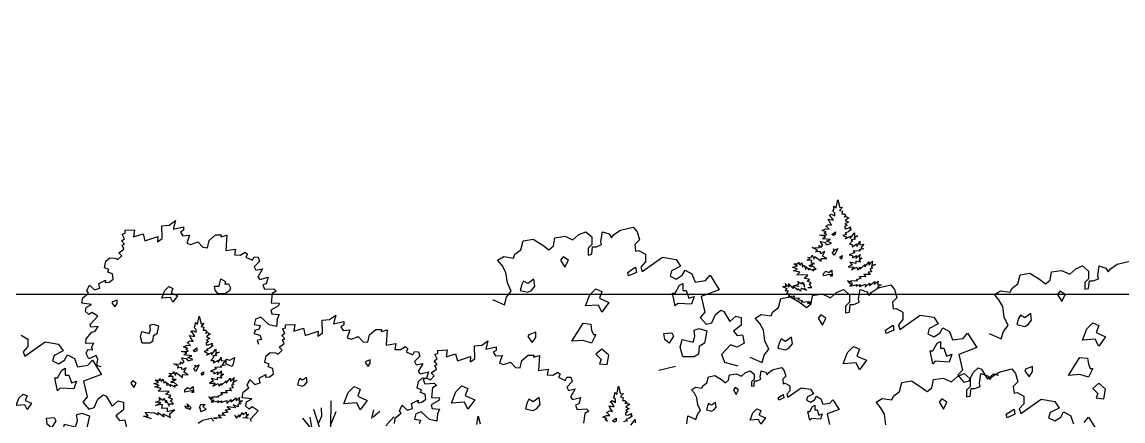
# Model space of a CAD drawing. Header units: inches. Extents: x -11 to 128, y 7 to 56.
# Drawn here: x 20.344 to 22.616, y 23.857 to 24.68 of the extents above; entities that cross this region are included whole.
import ezdxf

# ---------------------------------------------------------------- set-up
doc = ezdxf.new("R2010")
doc.units = ezdxf.units.IN
doc.header["$MEASUREMENT"] = 0
doc.layers.add('CAY', color=94, linetype='Continuous')
doc.layers.add('CAY-3', color=61, linetype='Continuous')
picture_1 = doc.add_image_def('image1.jpg', size_in_pixel=(1680, 1093))

# ---------------------------------------------------------------- blocks, each defined once
blk = doc.blocks.new('A$C76451831')
at = {"layer": 'CAY'}
for p, q in [((2460.6, 2024.6), (2461.2, 2040.4)), ((2461.2, 2040.4), (2471.8, 2031.9)), ((2471.8, 2031.9), (2478.5, 2069.3)), ((2478.5, 2069.3), (2487.7, 2034.1)), ((2500.9, 2036.3), (2487.3, 2020.9)), ((2487.7, 2034.1), (2500.9, 2036.3)), ((2435.1, 1980.1), (2451.3, 1976.8)), ((2440.1, 1969.1), (2435.1, 1980.1)), ((2441.2, 1998.5), (2449.5, 2003.7)), ((2449, 1990.1), (2441.2, 1998.5)), ((2459, 1976.6), (2449, 1990.1)), ((2449.5, 2003.7), (2465, 1995)), ((2451.3, 1976.8), (2459, 1976.6)), ((2455.4, 2016.6), (2460.6, 2024.6)), ((2465.5, 2008.1), (2455.4, 2016.6)), ((2465, 1995), (2465.5, 2008.1)), ((2487.3, 2020.9), (2500.3, 2017.8)), ((2500.3, 2017.8), (2497.6, 2004.7)), ((2497.6, 2004.7), (2508, 2004.3)), ((2515.9, 1998.6), (2507.5, 1990.8)), ((2507.5, 1990.8), (2520.7, 1993)), ((2508, 2004.3), (2515.9, 1998.6)), ((2531.4, 1987.2), (2512.4, 1974.7)), ((2512.4, 1974.7), (2527.9, 1966)), ((2520.7, 1993), (2523.1, 1984.8)), ((2523.1, 1984.8), (2531.4, 1987.2)), ((1448.6, 1909.2), (1479.9, 1929.8)), ((1479.9, 1929.8), (1538.3, 1944)), ((1538.3, 1944), (1555.9, 1922.7)), ((2407, 1927.6), (2423.1, 1935.2)), ((2425.3, 1922), (2407, 1927.6)), ((2423.1, 1935.2), (2438.9, 1934.7)), ((2423.5, 1948.4), (2437, 1956)), ((2428.9, 1945.4), (2423.5, 1948.4)), ((2438.9, 1934.7), (2428.9, 1945.4)), ((2437, 1956), (2450.4, 1952.9)), ((2450.4, 1952.9), (2440.1, 1969.1)), ((2511.3, 1945.3), (2511.1, 1937.6)), ((2511.1, 1937.6), (2521.5, 1937.2)), ((2522, 1953.1), (2511.3, 1945.3)), ((2527.9, 1966), (2511.8, 1958.9)), ((2511.8, 1958.9), (2522, 1953.1)), ((2521.5, 1937.2), (2538.1, 1944.4)), ((2542.7, 1933.8), (2529.2, 1923.4)), ((2538.1, 1944.4), (2535, 1934)), ((2535, 1934), (2542.7, 1933.8)), ((1022.3, 1839.6), (1033, 1881.5)), ((1033, 1881.5), (1077.8, 1888.5)), ((1077.8, 1888.5), (1122.6, 1860.8)), ((1171.5, 1857.3), (1178, 1895)), ((1178, 1895), (1223.4, 1902.1)), ((1223.4, 1902.1), (1261.1, 1885)), ((1261.1, 1885), (1288.9, 1909.2)), ((1288.9, 1909.2), (1320.1, 1922.7)), ((1320.1, 1922.7), (1347.8, 1898.6)), ((1347.8, 1898.6), (1347.8, 1863.8)), ((1389.7, 1877.9), (1396.8, 1922.7)), ((1393.2, 1863.8), (1389.7, 1877.9)), ((1396.8, 1922.7), (1427.4, 1912.7)), ((1427.4, 1912.7), (1438, 1895)), ((1438, 1895), (1448.6, 1909.2)), ((1566.6, 1885), (1545.3, 1863.8)), ((1555.9, 1922.7), (1566.6, 1885)), ((2395.4, 1906.7), (2427.6, 1908.3)), ((2421.9, 1900.8), (2395.4, 1906.7)), ((2402.2, 1869.3), (2399.8, 1877.6)), ((2399.8, 1877.6), (2418.2, 1874.2)), ((2408.4, 1890.4), (2421.9, 1900.8)), ((2445.4, 1886.4), (2408.4, 1890.4)), ((2417, 1916.8), (2425.3, 1922)), ((2427.6, 1908.3), (2417, 1916.8)), ((2418.2, 1874.2), (2428.7, 1862.9)), ((2426.6, 1879.3), (2445.4, 1886.4)), ((2450.3, 1870.4), (2426.6, 1879.3)), ((2520.6, 1910.5), (2501.8, 1905.7)), ((2501.8, 1905.7), (2520.1, 1897.4)), ((2512.1, 1889.5), (2536.6, 1901.8)), ((2520.1, 1897.4), (2512.1, 1889.5)), ((2529.2, 1923.4), (2513.1, 1916.2)), ((2513.1, 1916.2), (2520.6, 1910.5)), ((2546.2, 1880.1), (2532.6, 1864.8)), ((2536.2, 1891.4), (2555.7, 1917.4)), ((2536.6, 1901.8), (2536.2, 1891.4)), ((2559.6, 1887.8), (2541, 1885.8)), ((2541, 1885.8), (2546.2, 1880.1)), ((2571.1, 1903.3), (2552.1, 1893.5)), ((2552.1, 1893.5), (2559.6, 1887.8)), ((2555.7, 1917.4), (2555.1, 1901.1)), ((2555.1, 1901.1), (2571.1, 1903.3)), ((2566.7, 1855.4), (2580.6, 1878.9)), ((2580.6, 1878.9), (2580.1, 1863.1)), ((994.6, 1818.9), (1022.3, 1839.6)), ((1122.6, 1860.8), (1150.3, 1839.6)), ((1150.3, 1839.6), (1171.5, 1857.3)), ((1347.8, 1863.8), (1330.7, 1846.6)), ((1330.7, 1846.6), (1330.7, 1815.4)), ((1347.8, 1818.9), (1351.4, 1853.7)), ((1351.4, 1853.7), (1369, 1853.7)), ((1369, 1853.7), (1393.2, 1863.8)), ((1545.3, 1863.8), (1548.9, 1833.1)), ((1548.9, 1833.1), (1563, 1836)), ((1563, 1836), (1594.3, 1818.9)), ((2361.6, 1849.4), (2393.3, 1848.3)), ((2385.3, 1838.2), (2361.6, 1849.4)), ((2376.8, 1830.3), (2385.3, 1838.2)), ((2398.2, 1832.3), (2376.8, 1830.3)), ((2393.3, 1848.3), (2393.7, 1859.2)), ((2393.7, 1859.2), (2401.6, 1850.7)), ((2400.5, 1821.3), (2398.2, 1832.3)), ((2419.5, 1831.5), (2400.5, 1821.3)), ((2401.6, 1850.7), (2409.6, 1860.9)), ((2409.6, 1860.9), (2402.2, 1869.3)), ((2407.9, 1810.6), (2419.5, 1831.5)), ((2428.7, 1862.9), (2450.3, 1870.4)), ((2557.5, 1826.7), (2530.9, 1816.8)), ((2532.6, 1864.8), (2545.7, 1864.3)), ((2545.3, 1853.9), (2567, 1866.3)), ((2545.7, 1864.3), (2545.3, 1853.9)), ((2581.8, 1833.6), (2550.1, 1834.7)), ((2550.1, 1834.7), (2557.5, 1826.7)), ((2567, 1866.3), (2566.7, 1855.4)), ((2598.4, 1843.9), (2577, 1839.2)), ((2577, 1839.2), (2581.8, 1833.6)), ((2580.1, 1863.1), (2599.2, 1865.2)), ((2599.2, 1865.2), (2585, 1847.1)), ((2585, 1847.1), (2598.4, 1843.9)), ((915, 1791.2), (942.7, 1808.3)), ((935.7, 1767), (915, 1791.2)), ((942.7, 1808.3), (987.6, 1801.8)), ((987.6, 1801.8), (994.6, 1818.9)), ((1330.7, 1815.4), (1347.8, 1818.9)), ((1594.3, 1784.1), (1573, 1759.9)), ((1580.1, 1739.3), (1673.3, 1805.4)), ((1594.3, 1818.9), (1594.3, 1784.1)), ((1673.3, 1805.4), (1735.8, 1794.7)), ((1735.8, 1794.7), (1756.4, 1764.1)), ((2292, 1763.9), (2276.1, 1775.3)), ((2276.1, 1775.3), (2297.4, 1774.6)), ((2297.4, 1774.6), (2297.7, 1782.3)), ((2297.7, 1782.3), (2305.3, 1768.9)), ((2305.3, 1768.9), (2313.9, 1779)), ((2313.9, 1779), (2315.9, 1760.3)), ((2338.3, 1791.8), (2351.8, 1801.7)), ((2359.6, 1791), (2338.3, 1791.8)), ((2341.5, 1804.8), (2360.1, 1806.9)), ((2351.8, 1801.7), (2341.5, 1804.8)), ((2347.9, 1767.4), (2372.2, 1777)), ((2356.4, 1777.5), (2359.6, 1791)), ((2372.2, 1777), (2356.4, 1777.5)), ((2360.1, 1806.9), (2360.4, 1815)), ((2360.4, 1815), (2370.2, 1796.1)), ((2370.2, 1796.1), (2373.4, 1809.1)), ((2373.4, 1809.1), (2402, 1786.8)), ((2402, 1786.8), (2402.5, 1799.9)), ((2402.5, 1799.9), (2428.8, 1799)), ((2428.8, 1799), (2407.9, 1810.6)), ((2530.9, 1816.8), (2546.6, 1813.5)), ((2561.2, 1775.8), (2534.7, 1782.2)), ((2534.7, 1782.2), (2545.1, 1770.9)), ((2546.6, 1813.5), (2546.3, 1803.1)), ((2546.3, 1803.1), (2565.2, 1812.8)), ((2561.5, 1786.7), (2561.2, 1775.8)), ((2582.7, 1783.2), (2561.5, 1786.7)), ((2562, 1799.8), (2581.2, 1817.7)), ((2565.2, 1812.8), (2562, 1799.8)), ((2591.5, 1801.5), (2577.6, 1791.1)), ((2577.6, 1791.1), (2582.7, 1783.2)), ((2581.2, 1817.7), (2577.9, 1802)), ((2577.9, 1802), (2591.5, 1801.5)), ((2603.3, 1761.2), (2622.6, 1784.5)), ((2622.1, 1768.2), (2639, 1786.7)), ((2622.6, 1784.5), (2622.1, 1768.2)), ((2651.7, 1772.6), (2632.8, 1762.9)), ((2639, 1786.7), (2635.8, 1770.5)), ((2635.8, 1770.5), (2651.7, 1772.6)), ((3732.8, 1752.2), (3764, 1772.8)), ((3764, 1772.8), (3822.4, 1787)), ((953.4, 1735.8), (935.7, 1767)), ((959.8, 1687.4), (953.4, 1735.8)), ((1573, 1759.9), (1580.1, 1739.3)), ((1715.1, 1742.8), (1708.1, 1718.6)), ((1756.4, 1764.1), (1715.1, 1742.8)), ((1735.8, 1705.1), (1763.5, 1722.2)), ((1763.5, 1722.2), (1777.1, 1746.4)), ((1777.1, 1746.4), (1808.3, 1729.3)), ((1808.3, 1729.3), (1822.5, 1690.9)), ((1870.8, 1698), (1891.4, 1722.2)), ((1891.4, 1722.2), (1933.3, 1656.1)), ((2270.6, 1759.2), (2292, 1763.9)), ((2294.3, 1750.7), (2270.6, 1759.2)), ((2275, 1743.2), (2294.3, 1750.7)), ((2304.2, 1736.7), (2275, 1743.2)), ((2290.6, 1724.1), (2304.2, 1736.7)), ((2340.9, 1722.3), (2290.6, 1724.1)), ((2315.9, 1760.3), (2323.9, 1768.2)), ((2323.9, 1768.2), (2331.4, 1749.4)), ((2324.6, 1709.7), (2340.9, 1722.3)), ((2331.4, 1749.4), (2331.9, 1762.5)), ((2331.9, 1762.5), (2347.1, 1746.1)), ((2347.1, 1746.1), (2344.7, 1754.4)), ((2344.7, 1754.4), (2368.3, 1742.7)), ((2355.9, 1761.7), (2347.9, 1767.4)), ((2361.5, 1766.9), (2355.9, 1761.7)), ((2379.5, 1750.4), (2361.5, 1766.9)), ((2365.9, 1750.9), (2379.5, 1750.4)), ((2368.3, 1742.7), (2365.9, 1750.9)), ((2545.1, 1770.9), (2526.2, 1761.2)), ((2526.2, 1761.2), (2552.9, 1760.2)), ((2552.9, 1760.2), (2541.6, 1747.5)), ((2541.6, 1747.5), (2566, 1759.8)), ((2566, 1759.8), (2571, 1746.5)), ((2571, 1746.5), (2581.9, 1759.2)), ((2581.6, 1751.1), (2603.6, 1771.6)), ((2581.9, 1759.2), (2581.6, 1751.1)), ((2628.7, 1725.4), (2599.3, 1726.4)), ((2599.3, 1726.4), (2607.1, 1715.7)), ((2603.6, 1771.6), (2603.3, 1761.2)), ((2634.6, 1738.8), (2618.3, 1736.6)), ((2618.3, 1736.6), (2628.7, 1725.4)), ((2640.2, 1754.5), (2627, 1752.2)), ((2627, 1752.2), (2634.6, 1738.8)), ((2632.8, 1762.9), (2640.2, 1754.5)), ((3306.5, 1682.6), (3317.1, 1724.4)), ((3317.1, 1724.4), (3361.9, 1731.5)), ((3361.9, 1731.5), (3406.7, 1703.8)), ((3455.6, 1700.3), (3462.1, 1738)), ((3462.1, 1738), (3507.5, 1745.1)), ((3507.5, 1745.1), (3545.3, 1728)), ((3545.3, 1728), (3573, 1752.2)), ((3573, 1752.2), (3604.2, 1765.7)), ((3604.2, 1765.7), (3631.9, 1741.6)), ((3631.9, 1741.6), (3631.9, 1706.7)), ((3673.8, 1720.9), (3680.9, 1765.7)), ((3680.9, 1765.7), (3711.5, 1755.7)), ((3711.5, 1755.7), (3722.2, 1738)), ((3722.2, 1738), (3732.8, 1752.2)), ((4642.8, 1714.7), (4648.1, 1722.6)), ((4648.1, 1722.6), (4648.6, 1738.5)), ((4648.6, 1738.5), (4659.2, 1730)), ((4659.2, 1730), (4666, 1767.4)), ((4666, 1767.4), (4675.2, 1732.1)), ((4688.4, 1734.4), (4674.7, 1719)), ((4675.2, 1732.1), (4688.4, 1734.4)), ((977.5, 1649), (959.8, 1687.4)), ((1708.1, 1718.6), (1735.8, 1705.1)), ((1822.5, 1690.9), (1870.8, 1698)), ((2236.3, 1685.2), (2240.6, 1669.3)), ((2254.4, 1667.9), (2236.3, 1685.2)), ((2252.8, 1684.1), (2254.4, 1667.9)), ((2273.6, 1662), (2252.8, 1684.1)), ((2272.6, 1672.4), (2273.6, 1662)), ((2295.9, 1653.3), (2272.6, 1672.4)), ((2278, 1673.7), (2299.6, 1681.1)), ((2301.9, 1670.6), (2278, 1673.7)), ((2294.6, 1694.5), (2313.2, 1683.4)), ((2299.6, 1681.1), (2294.6, 1694.5)), ((2313.2, 1683.4), (2318.5, 1691.4)), ((2318.5, 1691.4), (2325.9, 1669.8)), ((2348.4, 1703.5), (2324.6, 1709.7)), ((2325.9, 1669.8), (2326.4, 1682.9)), ((2337.7, 1695.7), (2348.4, 1703.5)), ((2356, 1687.3), (2337.7, 1695.7)), ((2347.5, 1679.5), (2356, 1687.3)), ((2360.2, 1665.9), (2347.5, 1679.5)), ((2524, 1697.3), (2533.9, 1683.8)), ((2542.3, 1688.5), (2524, 1697.3)), ((2547.5, 1683.4), (2533.6, 1673)), ((2533.6, 1673), (2568.7, 1679.9)), ((2533.9, 1683.8), (2547.5, 1683.4)), ((2569.2, 1695.7), (2537.1, 1696.9)), ((2537.1, 1696.9), (2542.3, 1688.5)), ((2568.7, 1679.9), (2563, 1671.9)), ((2563, 1671.9), (2581.8, 1679.4)), ((2585.5, 1708.3), (2564, 1701.4)), ((2564, 1701.4), (2569.2, 1695.7)), ((2577.7, 1716.8), (2585.5, 1708.3)), ((2607.1, 1715.7), (2577.7, 1716.8)), ((2578.8, 1671.4), (2605.9, 1681.3)), ((2581.8, 1679.4), (2578.8, 1671.4)), ((2605.4, 1667.7), (2624.6, 1685.6)), ((2605.9, 1681.3), (2605.4, 1667.7)), ((2624.3, 1675.2), (2648.9, 1693)), ((2624.6, 1685.6), (2624.3, 1675.2)), ((2648.4, 1679.8), (2664.8, 1695.1)), ((2648.9, 1693), (2648.4, 1679.8)), ((2677.9, 1678.8), (2661.2, 1668.5)), ((2664.8, 1695.1), (2661.6, 1679.4)), ((2661.6, 1679.4), (2677.9, 1678.8)), ((2664.3, 1664.1), (2722.6, 1678.3)), ((2722.6, 1678.3), (2740.3, 1657)), ((3278.8, 1661.9), (3306.5, 1682.6)), ((3406.7, 1703.8), (3434.4, 1682.6)), ((3434.4, 1682.6), (3455.6, 1700.3)), ((3631.9, 1706.7), (3614.8, 1689.6)), ((3614.8, 1689.6), (3614.8, 1658.4)), ((3631.9, 1661.9), (3635.5, 1696.7)), ((3635.5, 1696.7), (3653.2, 1696.7)), ((3653.2, 1696.7), (3677.3, 1706.7)), ((3677.3, 1706.7), (3673.8, 1720.9)), ((3847.2, 1679), (3878.4, 1661.9)), ((4627.6, 1667.1), (4622.5, 1678.2)), ((4622.5, 1678.2), (4638.7, 1674.9)), ((4628.6, 1696.6), (4636.9, 1701.7)), ((4636.5, 1688.1), (4628.6, 1696.6)), ((4646.4, 1674.6), (4636.5, 1688.1)), ((4636.9, 1701.7), (4652.5, 1693)), ((4638.7, 1674.9), (4646.4, 1674.6)), ((4653, 1706.2), (4642.8, 1714.7)), ((4652.5, 1693), (4653, 1706.2)), ((4674.7, 1719), (4687.7, 1715.8)), ((4687.7, 1715.8), (4685, 1702.8)), ((4685, 1702.8), (4695.4, 1702.4)), ((4703.4, 1696.7), (4694.9, 1688.8)), ((4694.9, 1688.8), (4708.2, 1691.1)), ((4695.4, 1702.4), (4703.4, 1696.7)), ((4718.8, 1685.3), (4699.8, 1672.8)), ((4699.8, 1672.8), (4715.4, 1664.1)), ((4708.2, 1691.1), (4710.6, 1682.8)), ((4710.6, 1682.8), (4718.8, 1685.3)), ((946.3, 1586.5), (956.3, 1621.3)), ((956.3, 1621.3), (977.5, 1649)), ((1933.3, 1656.1), (1850.8, 1624.3)), ((1850.8, 1624.3), (1867.9, 1552.3)), ((2217.3, 1615.8), (2262.1, 1622.8)), ((2224.6, 1670.4), (2244.1, 1661.9)), ((2240.6, 1669.3), (2224.6, 1670.4)), ((2244.1, 1661.9), (2237.2, 1653)), ((2237.2, 1653), (2250.5, 1651.6)), ((2250.5, 1651.6), (2243.7, 1637.7)), ((2243.7, 1637.7), (2260.2, 1636.6)), ((2260.2, 1636.6), (2250.4, 1624.7)), ((2250.4, 1624.7), (2279.7, 1627.6)), ((2262.1, 1622.8), (2306.9, 1595.1)), ((2279.7, 1627.6), (2272.6, 1616.4)), ((2306.7, 1649.3), (2295.1, 1661.4)), ((2310.8, 1662.9), (2306.7, 1649.3)), ((2336, 1652.2), (2310.8, 1662.9)), ((2323.9, 1664.2), (2336, 1652.2)), ((2341.7, 1666.5), (2360.2, 1665.9)), ((2355.9, 1591.6), (2362.4, 1629.3)), ((2362.4, 1629.3), (2407.8, 1636.4)), ((2407.8, 1636.4), (2445.5, 1619.3)), ((2445.5, 1619.3), (2473.2, 1643.5)), ((2473.2, 1643.5), (2504.5, 1657)), ((2504.5, 1657), (2532.2, 1632.9)), ((2532.2, 1632.9), (2532.2, 1598.1)), ((2574, 1612.2), (2581.1, 1657)), ((2581.1, 1657), (2611.8, 1647)), ((2611.8, 1647), (2622.4, 1629.3)), ((2622.4, 1629.3), (2633, 1643.5)), ((2633, 1643.5), (2664.3, 1664.1)), ((2661.2, 1668.5), (2672, 1665.4)), ((2740.3, 1657), (2750.9, 1619.3)), ((3199.2, 1634.2), (3226.9, 1651.3)), ((3219.8, 1610), (3199.2, 1634.2)), ((3226.9, 1651.3), (3271.7, 1644.8)), ((3271.7, 1644.8), (3278.8, 1661.9)), ((3614.8, 1658.4), (3631.9, 1661.9)), ((3878.4, 1627.1), (3857.2, 1602.9)), ((3864.3, 1582.3), (3957.4, 1648.4)), ((3878.4, 1661.9), (3878.4, 1627.1)), ((3957.4, 1648.4), (4019.9, 1637.7)), ((4019.9, 1637.7), (4040.5, 1607.1)), ((4594.4, 1625.7), (4610.5, 1633.3)), ((4612.8, 1620.1), (4594.4, 1625.7)), ((4604.5, 1614.9), (4612.8, 1620.1)), ((4610.5, 1633.3), (4626.4, 1632.7)), ((4611, 1646.4), (4624.4, 1654.1)), ((4616.3, 1643.5), (4611, 1646.4)), ((4626.4, 1632.7), (4616.3, 1643.5)), ((4624.4, 1654.1), (4637.9, 1650.9)), ((4637.9, 1650.9), (4627.6, 1667.1)), ((4698.8, 1643.4), (4698.5, 1635.7)), ((4698.5, 1635.7), (4708.9, 1635.3)), ((4709.5, 1651.1), (4698.8, 1643.4)), ((4715.4, 1664.1), (4699.3, 1656.9)), ((4699.3, 1656.9), (4709.5, 1651.1)), ((4716.6, 1621.4), (4700.5, 1614.3)), ((4708.9, 1635.3), (4725.5, 1642.4)), ((4730.1, 1631.8), (4716.6, 1621.4)), ((4725.5, 1642.4), (4722.4, 1632.1)), ((4722.4, 1632.1), (4730.1, 1631.8)), ((890.9, 1611.3), (946.3, 1586.5)), ((2179, 1553.2), (2206.7, 1573.9)), ((2206.7, 1573.9), (2217.3, 1615.8)), ((2272.6, 1616.4), (2301.9, 1619.3)), ((2301.9, 1619.3), (2294.6, 1610.4)), ((2294.6, 1610.4), (2316.5, 1604.8)), ((2306.9, 1595.1), (2334.7, 1573.9)), ((2316.5, 1604.8), (2311.6, 1598.8)), ((2311.6, 1598.8), (2343.6, 1601.9)), ((2334.7, 1573.9), (2355.9, 1591.6)), ((2339, 1593.3), (2356.7, 1603.2)), ((2343.6, 1601.9), (2339, 1593.3)), ((2356.7, 1603.2), (2347.6, 1589.1)), ((2532.2, 1598.1), (2515.1, 1580.9)), ((2515.1, 1580.9), (2515.1, 1549.7)), ((2532.2, 1553.2), (2535.7, 1588)), ((2535.7, 1588), (2553.4, 1588)), ((2553.4, 1588), (2577.6, 1598.1)), ((2577.6, 1598.1), (2574, 1612.2)), ((2750.9, 1619.3), (2729.7, 1598.1)), ((2729.7, 1598.1), (2733.2, 1567.4)), ((2733.2, 1567.4), (2747.4, 1570.3)), ((2747.4, 1570.3), (2778.6, 1553.2)), ((3237.5, 1578.7), (3219.8, 1610)), ((3244, 1530.4), (3237.5, 1578.7)), ((3857.2, 1602.9), (3864.3, 1582.3)), ((3999.3, 1585.8), (3992.2, 1561.6)), ((4040.5, 1607.1), (3999.3, 1585.8)), ((4047.6, 1565.2), (4061.2, 1589.4)), ((4061.2, 1589.4), (4092.4, 1572.3)), ((4092.4, 1572.3), (4106.6, 1533.9)), ((4582.8, 1604.8), (4615, 1606.4)), ((4609.3, 1598.9), (4582.8, 1604.8)), ((4587.2, 1575.6), (4605.7, 1572.3)), ((4589.7, 1567.4), (4587.2, 1575.6)), ((4595.8, 1588.5), (4609.3, 1598.9)), ((4632.8, 1584.5), (4595.8, 1588.5)), ((4615, 1606.4), (4604.5, 1614.9)), ((4605.7, 1572.3), (4616.2, 1561)), ((4614, 1577.4), (4632.8, 1584.5)), ((4637.7, 1568.4), (4614, 1577.4)), ((4708, 1608.6), (4689.3, 1603.8)), ((4689.3, 1603.8), (4707.5, 1595.4)), ((4699.6, 1587.6), (4724, 1599.9)), ((4707.5, 1595.4), (4699.6, 1587.6)), ((4700.5, 1614.3), (4708, 1608.6)), ((4733.7, 1578.2), (4720, 1562.8)), ((4723.6, 1589.4), (4743.1, 1615.5)), ((4724, 1599.9), (4723.6, 1589.4)), ((4747.1, 1585.9), (4728.4, 1583.8)), ((4728.4, 1583.8), (4733.7, 1578.2)), ((4758.5, 1601.4), (4739.6, 1591.6)), ((4739.6, 1591.6), (4747.1, 1585.9)), ((4743.1, 1615.5), (4742.6, 1599.2)), ((4742.6, 1599.2), (4758.5, 1601.4)), ((4754.1, 1553.5), (4768.1, 1577)), ((4768.1, 1577), (4767.5, 1561.2)), ((1867.9, 1552.3), (1846.6, 1528.1)), ((1846.6, 1528.1), (1874.3, 1496.9)), ((1899.1, 1503.3), (1916.2, 1541.7)), ((1916.2, 1541.7), (1940.4, 1562.3)), ((1940.4, 1562.3), (1954.5, 1555.8)), ((1954.5, 1555.8), (1982.2, 1510.4)), ((1982.2, 1510.4), (2010, 1534.6)), ((2010, 1534.6), (2034.1, 1528.1)), ((2034.1, 1528.1), (2034.1, 1493.3)), ((2099.4, 1525.5), (2127.1, 1542.6)), ((2120, 1501.3), (2099.4, 1525.5)), ((2127.1, 1542.6), (2171.9, 1536.1)), ((2171.9, 1536.1), (2179, 1553.2)), ((2515.1, 1549.7), (2532.2, 1553.2)), ((2764.5, 1473.6), (2857.6, 1539.7)), ((2778.6, 1553.2), (2778.6, 1518.4)), ((2857.6, 1539.7), (2920.1, 1529)), ((2920.1, 1529), (2940.8, 1498.4)), ((3261.7, 1492), (3244, 1530.4)), ((3992.2, 1561.6), (4019.9, 1548.1)), ((4019.9, 1548.1), (4047.6, 1565.2)), ((4106.6, 1533.9), (4154.9, 1541)), ((4154.9, 1541), (4175.6, 1565.2)), ((4175.6, 1565.2), (4217.4, 1499.1)), ((4572.7, 1536.2), (4549.1, 1547.5)), ((4549.1, 1547.5), (4580.8, 1546.4)), ((4564.3, 1528.4), (4572.7, 1536.2)), ((4585.6, 1530.3), (4564.3, 1528.4)), ((4580.8, 1546.4), (4581.1, 1557.2)), ((4581.1, 1557.2), (4589, 1548.8)), ((4588, 1519.4), (4585.6, 1530.3)), ((4606.9, 1529.6), (4588, 1519.4)), ((4589, 1548.8), (4597.1, 1559)), ((4597.1, 1559), (4589.7, 1567.4)), ((4595.3, 1508.7), (4606.9, 1529.6)), ((4616.2, 1561), (4637.7, 1568.4)), ((4745, 1524.8), (4718.3, 1514.8)), ((4720, 1562.8), (4733.1, 1562.4)), ((4732.8, 1552), (4754.5, 1564.3)), ((4733.1, 1562.4), (4732.8, 1552)), ((4769.2, 1531.6), (4737.5, 1532.7)), ((4737.5, 1532.7), (4745, 1524.8)), ((4754.5, 1564.3), (4754.1, 1553.5)), ((4785.9, 1541.9), (4764.4, 1537.2)), ((4764.4, 1537.2), (4769.2, 1531.6)), ((4767.5, 1561.2), (4786.6, 1563.2)), ((4786.6, 1563.2), (4772.4, 1545.1)), ((4772.4, 1545.1), (4785.9, 1541.9)), ((1874.3, 1496.9), (1899.1, 1503.3)), ((2034.1, 1493.3), (1999.3, 1465.6)), ((2137.7, 1470.1), (2120, 1501.3)), ((2144.2, 1421.7), (2137.7, 1470.1)), ((2778.6, 1518.4), (2757.4, 1494.2)), ((2757.4, 1494.2), (2764.5, 1473.6)), ((2899.5, 1477.1), (2892.4, 1452.9)), ((2940.8, 1498.4), (2899.5, 1477.1)), ((2947.9, 1456.5), (2961.4, 1480.7)), ((2961.4, 1480.7), (2992.7, 1463.6)), ((3240.4, 1464.3), (3261.7, 1492)), ((4217.4, 1499.1), (4134.9, 1467.3)), ((4463.6, 1473.4), (4484.8, 1472.7)), ((4479.5, 1462), (4463.6, 1473.4)), ((4484.8, 1472.7), (4485.1, 1480.4)), ((4485.1, 1480.4), (4492.8, 1466.9)), ((4492.8, 1466.9), (4501.3, 1477.1)), ((4501.3, 1477.1), (4503.4, 1458.4)), ((4525.8, 1489.8), (4539.3, 1499.8)), ((4547, 1489.1), (4525.8, 1489.8)), ((4528.9, 1502.9), (4547.6, 1504.9)), ((4539.3, 1499.8), (4528.9, 1502.9)), ((4535.3, 1465.5), (4559.7, 1475)), ((4543.8, 1475.6), (4547, 1489.1)), ((4559.7, 1475), (4543.8, 1475.6)), ((4547.6, 1504.9), (4547.9, 1513.1)), ((4547.9, 1513.1), (4557.6, 1494.1)), ((4557.6, 1494.1), (4560.8, 1507.2)), ((4560.8, 1507.2), (4589.5, 1484.9)), ((4589.5, 1484.9), (4589.9, 1498)), ((4589.9, 1498), (4616.2, 1497.1)), ((4616.2, 1497.1), (4595.3, 1508.7)), ((4732.6, 1469), (4713.7, 1459.2)), ((4718.3, 1514.8), (4734.1, 1511.6)), ((4722.1, 1480.2), (4732.6, 1469)), ((4748.6, 1473.9), (4722.1, 1480.2)), ((4734.1, 1511.6), (4733.7, 1501.1)), ((4733.7, 1501.1), (4752.6, 1510.9)), ((4749, 1484.7), (4748.6, 1473.9)), ((4770.2, 1481.3), (4749, 1484.7)), ((4749.5, 1497.9), (4768.7, 1515.8)), ((4752.6, 1510.9), (4749.5, 1497.9)), ((4779, 1499.6), (4765, 1489.2)), ((4765, 1489.2), (4770.2, 1481.3)), ((4768.7, 1515.8), (4765.4, 1500)), ((4765.4, 1500), (4779, 1499.6)), ((4769, 1449.1), (4791.1, 1469.7)), ((4790.7, 1459.3), (4810.1, 1482.6)), ((4791.1, 1469.7), (4790.7, 1459.3)), ((4809.5, 1466.3), (4826.5, 1484.8)), ((4810.1, 1482.6), (4809.5, 1466.3)), ((4839.1, 1470.7), (4820.2, 1461)), ((4826.5, 1484.8), (4823.2, 1468.6)), ((4823.2, 1468.6), (4839.1, 1470.7)), ((1999.3, 1465.6), (2016.4, 1445)), ((2016.4, 1445), (2040.6, 1447.9)), ((2040.6, 1447.9), (2047.7, 1410.1)), ((2161.9, 1383.3), (2144.2, 1421.7)), ((2892.4, 1452.9), (2920.1, 1439.4)), ((2920.1, 1439.4), (2947.9, 1456.5)), ((2992.7, 1463.6), (3006.8, 1425.2)), ((3006.8, 1425.2), (3055.2, 1432.3)), ((3055.2, 1432.3), (3075.8, 1456.5)), ((3075.8, 1456.5), (3117.7, 1390.4)), ((3175, 1454.3), (3230.4, 1429.5)), ((3230.4, 1429.5), (3240.4, 1464.3)), ((4134.9, 1467.3), (4152, 1395.3)), ((4458, 1457.3), (4479.5, 1462)), ((4481.7, 1448.7), (4458, 1457.3)), ((4462.4, 1441.3), (4481.7, 1448.7)), ((4491.7, 1434.8), (4462.4, 1441.3)), ((4478.1, 1422.1), (4491.7, 1434.8)), ((4528.3, 1420.4), (4478.1, 1422.1)), ((4503.4, 1458.4), (4511.4, 1466.3)), ((4511.4, 1466.3), (4518.8, 1447.4)), ((4512, 1407.8), (4528.3, 1420.4)), ((4518.8, 1447.4), (4519.3, 1460.6)), ((4519.3, 1460.6), (4534.6, 1444.2)), ((4534.6, 1444.2), (4532.2, 1452.4)), ((4532.2, 1452.4), (4555.8, 1440.7)), ((4543.3, 1459.7), (4535.3, 1465.5)), ((4548.9, 1465), (4543.3, 1459.7)), ((4566.9, 1448.5), (4548.9, 1465)), ((4555.8, 1440.7), (4553.3, 1449)), ((4553.3, 1449), (4566.9, 1448.5)), ((4713.7, 1459.2), (4740.4, 1458.3)), ((4740.4, 1458.3), (4729, 1445.5)), ((4729, 1445.5), (4753.5, 1457.8)), ((4753.5, 1457.8), (4758.5, 1444.5)), ((4758.5, 1444.5), (4769.3, 1457.3)), ((4769.3, 1457.3), (4769, 1449.1)), ((4786.8, 1424.5), (4794.5, 1413.8)), ((4816.2, 1423.5), (4786.8, 1424.5)), ((4822.1, 1436.9), (4805.7, 1434.7)), ((4805.7, 1434.7), (4816.2, 1423.5)), ((4827.6, 1452.5), (4814.4, 1450.3)), ((4814.4, 1450.3), (4822.1, 1436.9)), ((4820.2, 1461), (4827.6, 1452.5)), ((1985.2, 1403.1), (1943.9, 1358.2)), ((2016.4, 1392.5), (1985.2, 1403.1)), ((2047.7, 1410.1), (2016.4, 1392.5)), ((2140.7, 1355.6), (2161.9, 1383.3)), ((3117.7, 1390.4), (3035.1, 1358.6)), ((4152, 1395.3), (4130.8, 1371.1)), ((4130.8, 1371.1), (4158.5, 1339.9)), ((4183.2, 1346.3), (4200.3, 1384.7)), ((4200.3, 1384.7), (4224.5, 1405.3)), ((4224.5, 1405.3), (4238.7, 1398.8)), ((4238.7, 1398.8), (4266.4, 1353.4)), ((4266.4, 1353.4), (4294.1, 1377.6)), ((4294.1, 1377.6), (4318.3, 1371.1)), ((4318.3, 1371.1), (4318.3, 1336.3)), ((4464.9, 1355.9), (4489.4, 1368.7)), ((4465.5, 1371.8), (4487, 1379.2)), ((4489.4, 1368.7), (4465.5, 1371.8)), ((4487, 1379.2), (4482, 1392.5)), ((4482, 1392.5), (4500.7, 1381.4)), ((4500.7, 1381.4), (4505.9, 1389.4)), ((4505.9, 1389.4), (4513.4, 1367.9)), ((4535.8, 1401.5), (4512, 1407.8)), ((4513.4, 1367.9), (4513.8, 1381)), ((4513.8, 1381), (4528.7, 1353.7)), ((4525.1, 1393.7), (4535.8, 1401.5)), ((4543.4, 1385.4), (4525.1, 1393.7)), ((4535, 1377.5), (4543.4, 1385.4)), ((4547.7, 1363.9), (4535, 1377.5)), ((4711.4, 1395.4), (4721.4, 1381.9)), ((4729.7, 1386.6), (4711.4, 1395.4)), ((4735, 1381.4), (4721, 1371)), ((4721, 1371), (4756.1, 1378)), ((4721.4, 1381.9), (4735, 1381.4)), ((4724.6, 1394.9), (4729.7, 1386.6)), ((4756.7, 1393.8), (4724.6, 1394.9)), ((4756.1, 1378), (4750.4, 1370)), ((4750.4, 1370), (4769.3, 1377.5)), ((4773, 1406.4), (4751.5, 1399.4)), ((4751.5, 1399.4), (4756.7, 1393.8)), ((4794.5, 1413.8), (4765.1, 1414.8)), ((4765.1, 1414.8), (4773, 1406.4)), ((4766.3, 1369.4), (4793.3, 1379.4)), ((4769.3, 1377.5), (4766.3, 1369.4)), ((4792.9, 1365.8), (4812.1, 1383.7)), ((4793.3, 1379.4), (4792.9, 1365.8)), ((4811.7, 1373.3), (4836.3, 1391)), ((4812.1, 1383.7), (4811.7, 1373.3)), ((4835.9, 1377.9), (4852.3, 1393.2)), ((4836.3, 1391), (4835.9, 1377.9)), ((4865.3, 1376.9), (4848.6, 1366.6)), ((4852.3, 1393.2), (4849, 1377.4)), ((4849, 1377.4), (4865.3, 1376.9)), ((1943.9, 1358.2), (1957.5, 1323.4)), ((1957.5, 1323.4), (2020, 1306.3)), ((2075.2, 1345.6), (2130.6, 1320.8)), ((2130.6, 1320.8), (2140.7, 1355.6)), ((3035.1, 1358.6), (3052.2, 1286.6)), ((4158.5, 1339.9), (4183.2, 1346.3)), ((4318.3, 1336.3), (4283.5, 1308.6)), ((4431.5, 1309.1), (4418.5, 1325.8)), ((4418.5, 1325.8), (4458.3, 1321.7)), ((4458.3, 1321.7), (4458.4, 1324.4)), ((4458.4, 1324.4), (4477, 1312.9)), ((4497.2, 1360.3), (4464.9, 1355.9)), ((4477, 1312.9), (4477.4, 1323.8)), ((4477.4, 1323.8), (4505.7, 1304.2)), ((4493.9, 1341.8), (4497.2, 1360.3)), ((4520.7, 1343.6), (4493.9, 1341.8)), ((4501.2, 1317.5), (4535, 1300.5)), ((4505.7, 1304.2), (4501.2, 1317.5)), ((4520.1, 1327.3), (4520.7, 1343.6)), ((4552.2, 1337), (4520.1, 1327.3)), ((4528.7, 1353.7), (4529.1, 1364.6)), ((4529.1, 1364.6), (4547.7, 1363.9)), ((4530.1, 1316.5), (4552.2, 1337)), ((4535, 1300.5), (4530.1, 1316.5)), ((4799.6, 1325.7), (4772.7, 1321.2)), ((4772.7, 1321.2), (4785.5, 1310.3)), ((4810.5, 1338.4), (4786.3, 1334.3)), ((4786.3, 1334.3), (4799.6, 1325.7)), ((4834.8, 1345.7), (4795, 1349.9)), ((4795, 1349.9), (4810.5, 1338.4)), ((4822.1, 1359.3), (4834.8, 1345.7)), ((4845.4, 1350.8), (4822.1, 1359.3)), ((4859.4, 1363.5), (4843.5, 1361.3)), ((4843.5, 1361.3), (4845.4, 1350.8)), ((4848.6, 1366.6), (4859.4, 1363.5)), ((4851.8, 1302.5), (4865.7, 1323.4)), ((4865.7, 1323.4), (4868.1, 1312.9)), ((4868.1, 1312.9), (4882.1, 1325.5)), ((4882.1, 1325.5), (4881.7, 1314.6)), ((1732.8, 1302.8), (1656.2, 1285.1)), ((3052.2, 1286.6), (3031, 1262.4)), ((4283.5, 1308.6), (4300.6, 1287.9)), ((4300.6, 1287.9), (4324.7, 1290.9)), ((4324.7, 1290.9), (4331.8, 1253.1)), ((4410.2, 1307.5), (4431.5, 1309.1)), ((4446.9, 1295.4), (4410.2, 1307.5)), ((4661.5, 1274.6), (4682.3, 1288.4)), ((4682.3, 1288.4), (4721.2, 1297.8)), ((4721.2, 1297.8), (4733, 1283.7)), ((4769.3, 1300), (4732.1, 1298.6)), ((4732.1, 1298.6), (4747.8, 1295.7)), ((4753.8, 1311.4), (4769.3, 1300)), ((4785.5, 1310.3), (4753.8, 1311.4)), ((4828.1, 1311.5), (4838.5, 1297.6)), ((4838.5, 1297.6), (4849.5, 1313.5)), ((4849.5, 1313.5), (4851.8, 1302.5)), ((4891.6, 1298.4), (4867.6, 1299.3)), ((4894.8, 1314.2), (4881.4, 1304.2)), ((4881.4, 1304.2), (4891.6, 1298.4)), ((4881.7, 1314.6), (4894.8, 1314.2)), ((5943, 1269.4), (5949.7, 1306.8)), ((5949.7, 1306.8), (5958.9, 1271.5))]:
    blk.add_line(p, q, dxfattribs=at)
for points in [[(4216, 1534.3), (4196, 1540.6), (4200.2, 1569.1), (4192.8, 1586), (4159, 1570.1), (4147.4, 1595.5), (4153.8, 1613.4), (4177, 1612.3), (4171.7, 1622.9), (4181.2, 1642.9), (4145.3, 1641.9), (4147.4, 1663), (4172.8, 1693.5), (4187.5, 1697.8), (4202.3, 1718.9), (4168.5, 1716.7), (4165.4, 1731.5), (4164.3, 1728.3), (4200.2, 1766.3), (4172.8, 1784.2), (4159, 1774.7), (4143.2, 1788.5), (4146.4, 1807.4), (4170.6, 1821.2), (4126.4, 1826.4), (4130.6, 1851.7), (4158, 1872.8), (4149.6, 1884.4), (4162.2, 1909.7), (4185.4, 1887.6), (4209.7, 1895), (4205.5, 1917.1), (4235, 1933), (4233.9, 1921.4), (4252.9, 1923.5), (4270.8, 1937.2), (4267.7, 1961.4), (4246.6, 1968.8), (4250.8, 1981.5), (4230.8, 1988.9), (4237.1, 2019.4), (4256.1, 2035.3), (4280.3, 2033.1), (4291.9, 2026.8), (4309.9, 2044.7), (4296.2, 2058.5), (4320.4, 2075.3), (4312, 2093.3), (4323.6, 2097.5), (4308.8, 2113.3), (4322.5, 2122.8), (4312, 2143.9), (4325.7, 2148.1), (4326.7, 2161.8), (4368.9, 2163.9), (4363.7, 2132.3), (4408, 2146), (4416.4, 2113.3), (4476.5, 2133.3), (4474.4, 2109.1), (4495.5, 2123.9), (4494.4, 2182.9), (4528.2, 2186.1), (4556.7, 2206.1), (4547.2, 2167.1), (4594.6, 2177.6), (4593.6, 2161.8), (4579.9, 2153.4), (4591.5, 2136.5), (4622.1, 2138.6), (4609.4, 2102.8), (4627.3, 2096.4), (4660, 2108), (4683.2, 2083.8), (4704.3, 2081.7), (4712.8, 2115.4), (4741.2, 2140.7), (4767.6, 2140.7), (4765.5, 2131.2), (4794, 2138.6), (4788.7, 2069), (4833, 2075.3), (4828.8, 2049), (4854.1, 2047.9), (4878.3, 2061.6), (4888.9, 2052.1), (4880.5, 2038.4), (4912.1, 2023.7), (4918.4, 2039.5), (4937.4, 2038.4), (4943.7, 2018.4), (4918.4, 1993.1), (4926.9, 1978.3), (4957.4, 1984.6), (4935.3, 1946.7), (4944.8, 1936.1), (4982.8, 1945.6), (4974.3, 1916.1), (4959.6, 1910.8), (4966.9, 1890.8), (5010.2, 1892.9), (5020.7, 1882.3), (5001.7, 1871.8), (4996.5, 1827.5), (5033.4, 1826.4), (5030.2, 1813.8), (4995.4, 1794.8), (5000.7, 1777.9), (5033.4, 1774.7), (5024.9, 1752.6), (5021.8, 1718.9), (4988, 1727.3), (4949, 1762.1), (4924.8, 1752.6), (4919.5, 1728.3), (4946.9, 1724.1), (4940.6, 1706.2), (4920.5, 1700.9), (4924.8, 1700.9), (4917.4, 1687.2), (4944.8, 1679.8), (4953.2, 1659.8), (4933.2, 1655.6), (4939.5, 1638.7)], [(2492.6, 1796.8), (2487.9, 1805.1), (2498.6, 1812.9), (2498.2, 1802), (2492.6, 1796.8)], [(4905.7, 1282), (4902.6, 1296.7), (4901.5, 1293.6), (4937.4, 1331.5), (4910, 1349.5), (4896.3, 1340), (4880.4, 1353.7), (4883.6, 1372.7), (4907.9, 1386.4), (4863.6, 1391.6), (4867.8, 1417), (4895.2, 1438.1), (4886.8, 1449.7), (4899.4, 1475), (4922.6, 1452.8), (4946.9, 1460.2), (4942.7, 1482.3), (4972.2, 1498.2), (4971.1, 1486.6), (4990.1, 1488.7), (5008, 1502.4), (5004.9, 1526.6), (4983.8, 1534), (4988, 1546.7), (4968, 1554.1), (4974.3, 1584.7), (4993.3, 1600.5), (5017.5, 1598.4), (5029.1, 1592), (5047.1, 1610), (5033.4, 1623.7), (5057.6, 1640.6), (5049.2, 1658.5), (5060.8, 1662.7), (5046, 1678.5), (5059.7, 1688), (5049.2, 1709.1), (5062.9, 1713.3), (5063.9, 1727), (5106.1, 1729.1), (5100.9, 1697.5), (5145.2, 1711.2), (5153.6, 1678.5), (5213.7, 1698.6), (5211.6, 1674.3), (5232.7, 1689.1), (5231.6, 1748.1), (5265.4, 1751.3), (5293.9, 1771.3), (5284.4, 1732.3), (5331.8, 1742.9), (5330.8, 1727), (5317.1, 1718.6), (5328.7, 1701.7), (5359.3, 1703.8), (5346.6, 1668), (5364.5, 1661.6), (5397.2, 1673.2), (5420.4, 1649), (5441.5, 1646.9), (5450, 1680.6), (5478.4, 1705.9), (5504.8, 1705.9), (5502.7, 1696.5), (5531.2, 1703.8), (5525.9, 1634.2), (5570.2, 1640.6), (5566, 1614.2), (5591.3, 1613.1), (5615.5, 1626.8), (5626.1, 1617.3), (5617.7, 1603.6), (5649.3, 1588.9), (5655.6, 1604.7), (5674.6, 1603.6), (5680.9, 1583.6), (5655.6, 1558.3), (5664.1, 1543.5), (5694.7, 1549.8), (5672.5, 1511.9), (5682, 1501.3), (5720, 1510.8), (5711.5, 1481.3), (5696.8, 1476), (5704.1, 1456), (5747.4, 1458.1), (5757.9, 1447.5), (5738.9, 1437), (5733.7, 1392.7), (5770.6, 1391.6), (5767.4, 1379), (5732.6, 1360), (5737.9, 1343.1), (5770.6, 1340), (5762.2, 1317.8), (5759, 1284.1), (5725.2, 1292.5), (5686.2, 1327.3), (5662, 1317.8), (5656.7, 1293.6), (5684.1, 1289.3), (5677.8, 1271.4)], [(4680, 1494.9), (4675.3, 1503.2), (4686, 1511), (4685.6, 1500.1), (4680, 1494.9)], [(440.3, 1041.4), (444.5, 1066.7), (472, 1087.8), (463.5, 1099.4), (476.2, 1124.7), (499.4, 1102.6), (523.6, 1110), (519.4, 1132.1), (549, 1147.9), (547.9, 1136.3), (566.9, 1138.4), (584.8, 1152.1), (581.7, 1176.4), (560.6, 1183.8), (564.8, 1196.4), (544.7, 1203.8), (551.1, 1234.4), (570.1, 1250.2), (594.3, 1248.1), (605.9, 1241.8), (623.8, 1259.7), (610.1, 1273.4), (634.4, 1290.3), (625.9, 1308.2), (637.6, 1312.5), (622.8, 1328.3), (636.5, 1337.8), (625.9, 1358.9), (639.7, 1363.1), (640.7, 1376.8), (682.9, 1378.9), (677.6, 1347.3), (721.9, 1361), (730.4, 1328.3), (790.5, 1348.3), (788.4, 1324.1), (809.5, 1338.8), (808.4, 1397.9), (842.2, 1401.1), (870.6, 1421.1), (861.1, 1382.1), (908.6, 1392.6), (907.6, 1376.8), (893.8, 1368.4), (905.4, 1351.5), (936, 1353.6), (923.4, 1317.7), (941.3, 1311.4), (974, 1323), (997.2, 1298.7), (1018.3, 1296.6), (1026.7, 1330.4), (1055.2, 1355.7), (1081.6, 1355.7), (1079.5, 1346.2), (1107.9, 1353.6), (1102.7, 1284), (1147, 1290.3), (1142.7, 1263.9), (1168.1, 1262.9), (1192.3, 1276.6), (1202.9, 1267.1), (1194.4, 1253.4), (1226.1, 1238.6), (1232.4, 1254.5), (1251.4, 1253.4), (1257.7, 1233.4), (1232.4, 1208), (1240.8, 1193.3), (1271.4, 1199.6), (1249.3, 1161.6), (1258.8, 1151.1), (1296.7, 1160.6), (1288.3, 1131.1), (1273.5, 1125.8), (1280.9, 1105.7), (1324.2, 1107.9), (1334.7, 1097.3), (1315.7, 1086.8), (1310.4, 1042.5)], [(5271.7, 1376.9), (5269.6, 1256.6), (5264.3, 1187)], [(5192.6, 1338.9), (5231.6, 1214.5)], [(5226.4, 1345.2), (5228.5, 1307.3), (5214.8, 1274.6)], [(5294.9, 1327.3), (5268.6, 1263)], [(5467.9, 1335.7), (5458.4, 1296.7)], [(5496.4, 1328.4), (5465.8, 1302)], [(1784.9, 1039.1), (1789.6, 1076), (1826.6, 1059.5), (1833.2, 1082.7), (1847.4, 1101.2), (1835.6, 1126.7), (1831.3, 1159), (1819.5, 1179.8), (1805.7, 1196), (1824.2, 1207.4), (1854.1, 1203), (1858.8, 1214.4), (1877.3, 1228.2), (1884.3, 1256.1), (1914.2, 1260.8), (1944.1, 1242.4), (1962.6, 1228.2), (1976.7, 1240), (1981, 1265.2), (2011.3, 1269.9), (2036.5, 1258.5), (2054.9, 1274.6), (2075.8, 1283.7), (2094.3, 1267.5), (2094.3, 1244.3), (2082.9, 1232.9), (2082.9, 1212.1), (2094.3, 1214.4), (2096.6, 1237.6), (2108.4, 1237.6), (2124.5, 1244.3), (2122.2, 1253.8), (2126.9, 1283.7), (2147.3, 1277), (2154.4, 1265.2), (2161.5, 1274.6), (2182.3, 1288.4), (2221.2, 1297.8), (2233, 1283.7), (2240.1, 1258.5), (2225.9, 1244.3), (2228.3, 1223.9), (2237.7, 1225.8), (2258.6, 1214.4), (2258.6, 1191.2), (2244.4, 1175.1), (2249.1, 1161.4), (2311.2, 1205.4), (2352.9, 1198.3), (2366.7, 1177.9), (2339.1, 1163.7), (2334.4, 1147.6), (2352.9, 1138.5), (2371.4, 1149.9), (2380.4, 1166.1), (2401.2, 1154.7), (2410.7, 1129.1), (2442.9, 1133.8), (2456.7, 1149.9), (2484.6, 1105.9), (2429.6, 1084.7), (2441, 1036.7)], [(5140.9, 1297.8), (5207.4, 1216.6)], [(5174.7, 1303.1), (5182.1, 1256.6)], [(5560.7, 1304.1), (5523.8, 1263)], [(1419.5, 1050.8), (1409, 1059.4), (1417.3, 1064.5), (1398.9, 1070.1), (1415, 1077.7), (1430.9, 1077.2), (1420.8, 1088), (1415.5, 1090.9), (1428.9, 1098.6), (1442.4, 1095.4), (1432.1, 1111.6), (1427, 1122.6), (1443.2, 1119.4), (1450.9, 1119.1), (1441, 1132.6), (1433.1, 1141), (1441.4, 1146.2), (1457, 1137.5), (1457.5, 1150.6), (1447.3, 1159.1), (1452.6, 1167.1), (1453.1, 1182.9), (1463.7, 1174.4), (1470.5, 1211.8), (1479.7, 1176.6), (1492.9, 1178.8), (1479.2, 1163.4), (1492.2, 1160.3), (1489.5, 1147.2), (1499.9, 1146.8), (1507.9, 1141.1), (1499.4, 1133.3), (1512.7, 1135.5), (1515.1, 1127.3), (1523.3, 1129.7), (1504.3, 1117.2), (1519.9, 1108.5), (1503.8, 1101.4), (1514, 1095.6), (1503.3, 1087.8), (1503, 1080.1), (1513.4, 1079.7), (1530, 1086.9), (1526.9, 1076.5), (1534.6, 1076.3), (1521.1, 1065.9), (1505, 1058.7), (1512.5, 1053), (1493.8, 1048.2)], [(1528.1, 1033.9), (1547.6, 1060), (1547.1, 1043.7)]]:
    blk.add_lwpolyline(points, dxfattribs=at)
for points in [[(4784.5, 1915.2), (4800.4, 1915.2), (4810.9, 1896.7), (4805.6, 1883.5), (4784.5, 1870.3), (4752.8, 1870.3), (4739.6, 1886.1), (4737, 1904.6), (4758.1, 1904.6), (4760.8, 1920.5), (4766, 1939), (4787.2, 1925.7)], [(2451.7, 1910.2), (2468, 1922.8), (2467.5, 1909.6), (2459.2, 1904.5)], [(4507.9, 1884.3), (4526.4, 1902.8), (4544.9, 1894.9), (4536.9, 1873.7), (4566, 1860.5), (4544.9, 1831.5), (4534.3, 1852.6), (4494.7, 1850)], [(2453.8, 1827.6), (2462.2, 1835.5), (2459.8, 1843.3), (2465, 1837.6), (2478.4, 1845.3), (2470.1, 1827), (2461.5, 1814.2)], [(4267.5, 1833.2), (4264.9, 1827.9), (4278.1, 1809.4), (4288.7, 1825.2), (4288.7, 1841.1)], [(1240.2, 1791.1), (1216.4, 1806.9), (1204.5, 1791.1), (1224.3, 1759.4)], [(1537.1, 1751.5), (1548.9, 1759.4), (1552.9, 1735.6), (1517.3, 1719.8), (1513.3, 1735.6)], [(2452.7, 1718.4), (2445, 1718.7), (2450.2, 1726.6), (2434.3, 1724.5), (2412.8, 1719.8), (2413.2, 1730.7), (2424.4, 1740.7), (2437.4, 1734.8), (2450.9, 1745.2)], [(4396.9, 1672), (4402.2, 1695.8), (4436.5, 1687.9), (4441.8, 1706.3), (4439.1, 1724.8), (4455, 1730.1), (4478.7, 1722.2), (4470.8, 1685.2), (4455, 1674.7), (4452.3, 1650.9), (4439.1, 1643), (4404.8, 1643)], [(1085.8, 1672.3), (1081.8, 1704), (1054.1, 1684.2), (1034.3, 1696), (1026.4, 1680.2), (1018.5, 1652.5), (1054.1, 1644.6), (1069.9, 1652.5)], [(1750.8, 1676.2), (1766.7, 1684.2), (1766.7, 1652.5), (1782.5, 1652.5), (1794.4, 1616.8), (1818.1, 1624.8), (1806.3, 1589.1), (1742.9, 1593.1), (1731.1, 1581.2), (1719.2, 1640.6), (1731.1, 1640.6)], [(1339.1, 1632.7), (1366.8, 1660.4), (1394.5, 1648.5), (1382.7, 1616.8), (1426.2, 1597), (1394.5, 1553.5), (1378.7, 1585.2), (1319.3, 1581.2)], [(3524.3, 1634.1), (3500.5, 1649.9), (3488.6, 1634.1), (3508.4, 1602.4)], [(4639.1, 1608.3), (4655.4, 1620.8), (4655, 1607.7), (4646.6, 1602.6)], [(4791, 1545.5), (4791, 1569.3), (4806.8, 1564), (4827.9, 1577.2), (4822.7, 1548.1), (4817.4, 1534.9)], [(2424.5, 1525.4), (2400.8, 1541.2), (2388.9, 1525.4), (2408.7, 1493.7)], [(3369.9, 1515.3), (3365.9, 1547), (3338.2, 1527.2), (3318.4, 1539), (3310.5, 1523.2), (3302.6, 1495.5), (3338.2, 1487.6), (3354, 1495.5)], [(4035, 1519.2), (4050.8, 1527.2), (4050.8, 1495.5), (4066.6, 1495.5), (4078.5, 1459.8), (4102.3, 1467.8), (4090.4, 1432.1), (4027.1, 1436.1), (4015.2, 1424.2), (4003.3, 1483.6), (4015.2, 1483.6)], [(4641.2, 1525.7), (4649.6, 1533.5), (4647.2, 1541.3), (4652.4, 1535.7), (4665.8, 1543.4), (4657.5, 1525.1), (4648.9, 1512.3)], [(5431.9, 1558.7), (5429.3, 1553.4), (5442.5, 1535), (5453, 1550.8), (5453, 1566.7)], [(1287.7, 1470.3), (1307.5, 1502), (1343.1, 1498), (1347, 1470.3), (1355, 1450.5), (1366.8, 1450.5), (1347, 1410.9), (1307.5, 1422.8), (1256, 1418.8)], [(1754.8, 1391.1), (1762.7, 1426.7), (1814.2, 1414.8), (1822.1, 1442.6), (1818.1, 1470.3), (1841.9, 1478.2), (1877.5, 1466.3), (1865.7, 1410.9), (1841.9, 1395), (1837.9, 1359.4), (1818.1, 1347.5), (1766.7, 1347.5)], [(2721.4, 1485.8), (2733.3, 1493.7), (2737.3, 1469.9), (2701.6, 1454.1), (2697.7, 1469.9)], [(3623.3, 1475.7), (3651, 1503.4), (3678.7, 1491.5), (3666.8, 1459.8), (3710.3, 1440), (3678.7, 1396.5), (3662.8, 1428.1), (3603.5, 1424.2)], [(4376, 1459.3), (4360.2, 1469.9), (4352.3, 1459.3), (4365.5, 1438.2)], [(5162.8, 1464.3), (5160.2, 1485.4), (5141.7, 1472.2), (5128.5, 1480.1), (5123.3, 1469.6), (5118, 1451.1), (5141.7, 1445.8), (5152.3, 1451.1)], [(1058.5, 1448.2), (1054.5, 1440.3), (1074.3, 1412.6), (1090.2, 1436.3), (1090.2, 1460.1)], [(1683.5, 1426.7), (1679.6, 1454.5), (1715.2, 1458.4), (1723.1, 1442.6), (1703.3, 1410.9)], [(2270.1, 1406.6), (2266.2, 1438.3), (2238.4, 1418.5), (2218.7, 1430.3), (2210.7, 1414.5), (2202.8, 1386.8), (2238.4, 1378.9), (2254.3, 1386.8)], [(2935.2, 1410.5), (2951, 1418.5), (2951, 1386.8), (2966.9, 1386.8), (2978.8, 1351.1), (3002.5, 1359.1), (2990.6, 1323.4), (2927.3, 1327.4), (2915.4, 1315.5), (2903.5, 1374.9), (2915.4, 1374.9)], [(4640.1, 1416.5), (4632.4, 1416.7), (4637.7, 1424.7), (4621.8, 1422.5), (4600.3, 1417.9), (4600.7, 1428.7), (4611.9, 1438.8), (4624.8, 1432.9), (4638.3, 1443.3)], [(5351.5, 1415.3), (5379.2, 1443), (5406.9, 1431.1), (5395, 1399.4), (5438.6, 1379.6), (5406.9, 1336.1), (5391, 1367.8), (5331.7, 1363.8)], [(1418.3, 1311.9), (1426.2, 1355.4), (1394.5, 1383.2), (1366.8, 1359.4), (1390.6, 1335.6), (1382.7, 1315.8)], [(2523.5, 1367), (2551.2, 1394.7), (2578.9, 1382.8), (2567, 1351.1), (2610.6, 1331.3), (2578.9, 1287.8), (2563.1, 1319.5), (2503.7, 1315.5)], [(3837.8, 1390.3), (3856.3, 1408.8), (3874.8, 1400.9), (3866.9, 1379.8), (3895.9, 1366.6), (3874.8, 1337.5), (3864.2, 1358.6), (3824.6, 1356)], [(3571.8, 1313.3), (3591.6, 1345), (3627.2, 1341), (3631.2, 1313.3), (3639.1, 1293.5), (3651, 1293.5), (3631.2, 1253.9), (3591.6, 1265.8), (3540.1, 1261.8)], [(4038.9, 1234.1), (4046.9, 1269.7), (4098.3, 1257.8), (4106.2, 1285.6), (4102.3, 1313.3), (4126, 1321.2), (4161.7, 1309.3), (4149.8, 1253.9), (4126, 1238), (4122.1, 1202.4), (4102.3, 1190.5), (4050.8, 1190.5)], [(4624.2, 1337.2), (4605.8, 1343.3), (4600.8, 1353.9), (4616.4, 1347.9), (4611.6, 1364.4), (4629.9, 1344.7), (4621.6, 1340)], [(4672.4, 1341), (4667.2, 1348.9), (4675.4, 1362.2), (4694.4, 1361.5), (4683.1, 1351), (4698.5, 1337.4), (4674.2, 1327.3)], [(3342.6, 1291.2), (3338.7, 1283.3), (3358.5, 1255.6), (3374.3, 1279.3), (3374.3, 1303.1)], [(3967.7, 1269.7), (3963.7, 1297.4), (3999.3, 1301.4), (4007.3, 1285.6), (3987.5, 1253.9)], [(3702.4, 1154.9), (3710.3, 1198.4), (3678.7, 1226.2), (3651, 1202.4), (3674.7, 1178.6), (3666.8, 1158.8)], [(722.8, 1185.8), (750.5, 1213.5), (778.2, 1201.7), (766.3, 1170), (809.9, 1150.2), (778.2, 1106.6), (762.4, 1138.3), (703, 1134.3)], [(2022.5, 1195.9), (2006.6, 1206.4), (1998.7, 1195.9), (2011.9, 1174.8)], [(2220.4, 1169.5), (2228.3, 1174.8), (2231, 1158.9), (2207.2, 1148.4), (2204.6, 1158.9)], [(1109.9, 1128.8), (1106, 1160.5), (1078.3, 1140.7), (1058.5, 1152.6), (1050.5, 1136.7), (1042.6, 1109), (1078.3, 1101.1), (1094.1, 1109)], [(1919.5, 1116.7), (1916.9, 1137.8), (1898.4, 1124.6), (1885.2, 1132.5), (1880, 1122), (1874.7, 1103.5), (1898.4, 1098.2), (1909, 1103.5)], [(2362.9, 1119.3), (2373.5, 1124.6), (2373.5, 1103.5), (2384.1, 1103.5), (2392, 1079.7), (2407.8, 1085), (2399.9, 1061.2), (2357.7, 1063.9), (2349.7, 1055.9), (2341.8, 1095.6), (2349.7, 1095.6)], [(1443.6, 1052.7), (1459.9, 1065.3), (1459.5, 1052.2), (1451.1, 1047)], [(2088.5, 1090.3), (2106.9, 1108.8), (2125.4, 1100.8), (2117.5, 1079.7), (2146.5, 1066.5), (2125.4, 1037.5), (2114.9, 1058.6), (2075.3, 1055.9)]]:
    blk.add_lwpolyline(points, close=True, dxfattribs=at)
at = {"layer": 'CAY-3'}
for p, q in [((3029.1, 1257), (3060.4, 1270.6)), ((3060.4, 1270.6), (3088.1, 1246.4)), ((3083.5, 1237.6), (3100.6, 1276)), ((3100.6, 1276), (3124.7, 1296.6)), ((3124.7, 1296.6), (3138.9, 1290.1)), ((3130, 1225.7), (3137, 1270.6)), ((3137, 1270.6), (3167.7, 1260.5)), ((3138.9, 1290.1), (3166.6, 1244.7)), ((3166.6, 1244.7), (3194.3, 1268.9)), ((3188.9, 1257), (3220.2, 1277.6)), ((3194.3, 1268.9), (3218.5, 1262.4)), ((3220.2, 1277.6), (3278.5, 1291.8)), ((3278.5, 1291.8), (3296.2, 1270.6)), ((3296.2, 1270.6), (3306.9, 1232.8)), ((2762.6, 1187.4), (2773.2, 1229.3)), ((2773.2, 1229.3), (2818.1, 1236.4)), ((2818.1, 1236.4), (2862.9, 1208.6)), ((2911.8, 1205.1), (2918.3, 1242.8)), ((2918.3, 1242.8), (2963.7, 1249.9)), ((2963.7, 1249.9), (3001.4, 1232.8)), ((3001.4, 1232.8), (3029.1, 1257)), ((3031, 1262.4), (3058.7, 1231.2)), ((3058.7, 1231.2), (3083.5, 1237.6)), ((3088.1, 1246.4), (3088.1, 1211.6)), ((3133.5, 1211.6), (3130, 1225.7)), ((3167.7, 1260.5), (3178.3, 1242.8)), ((3178.3, 1242.8), (3188.9, 1257)), ((3306.9, 1232.8), (3285.6, 1211.6)), ((2727.8, 1149.6), (2734.9, 1166.8)), ((2734.9, 1166.8), (2762.6, 1187.4)), ((2862.9, 1208.6), (2890.6, 1187.4)), ((2890.6, 1187.4), (2911.8, 1205.1)), ((3088.1, 1211.6), (3071, 1194.5)), ((3071, 1194.5), (3071, 1163.2)), ((3071, 1163.2), (3088.1, 1166.8)), ((3088.1, 1166.8), (3091.6, 1201.6)), ((3091.6, 1201.6), (3109.3, 1201.6)), ((3109.3, 1201.6), (3133.5, 1211.6)), ((3285.6, 1211.6), (3289.2, 1180.9)), ((3289.2, 1180.9), (3303.3, 1183.9)), ((3303.3, 1183.9), (3334.6, 1166.8)), ((3334.6, 1166.8), (3334.6, 1131.9)), ((2655.3, 1139), (2683, 1156.1)), ((2676, 1114.8), (2655.3, 1139)), ((2693.6, 1083.6), (2676, 1114.8)), ((2683, 1156.1), (2727.8, 1149.6)), ((3334.6, 1131.9), (3313.3, 1107.8)), ((3320.4, 1087.1), (3413.6, 1153.2)), ((3413.6, 1153.2), (3476.1, 1142.6)), ((3476.1, 1142.6), (3496.7, 1111.9)), ((2700.1, 1035.2), (2693.6, 1083.6)), ((3313.3, 1107.8), (3320.4, 1087.1)), ((3455.4, 1090.7), (3448.4, 1066.5)), ((3448.4, 1066.5), (3476.1, 1052.9)), ((3496.7, 1111.9), (3455.4, 1090.7)), ((3476.1, 1052.9), (3503.8, 1070)), ((3503.8, 1070), (3517.3, 1094.2)), ((3517.3, 1094.2), (3548.6, 1077.1)), ((3548.6, 1077.1), (3562.7, 1038.8)), ((3611.1, 1045.8), (3631.7, 1070)), ((3631.7, 1070), (3673.6, 1003.9))]:
    blk.add_line(p, q, dxfattribs=at)
for points in [[(2980.4, 1138.9), (2956.7, 1154.8), (2944.8, 1138.9), (2964.6, 1107.2)], [(3277.4, 1099.3), (3289.2, 1107.2), (3293.2, 1083.5), (3257.6, 1067.6), (3253.6, 1083.5)]]:
    blk.add_lwpolyline(points, close=True, dxfattribs=at)

msp = doc.modelspace()

# ---------------------------------------------------------------- linework, layer by layer
msp.add_line((11.5604, 24.1183), (31.6304, 24.1183))

# ---------------------------------------------------------------- block references
at = {"layer": 'CAY', "xscale": 0.0004489089019145984, "yscale": 0.0004489089019145984, "zscale": 0.0004489089019145984}
for p in [(20.9145, 23.3843), (18.6145, 23.2799)]:
    msp.add_blockref('A$C76451831', p, dxfattribs=at)

# ---------------------------------------------------------------- pictures from other files: only their frames are drawn
image = msp.add_image(picture_1, insert=(12.4966, 7.3772), size_in_units=(74.4025, 48.4059))
image.dxf.flags = 6

doc.saveas('drawing.dxf')
